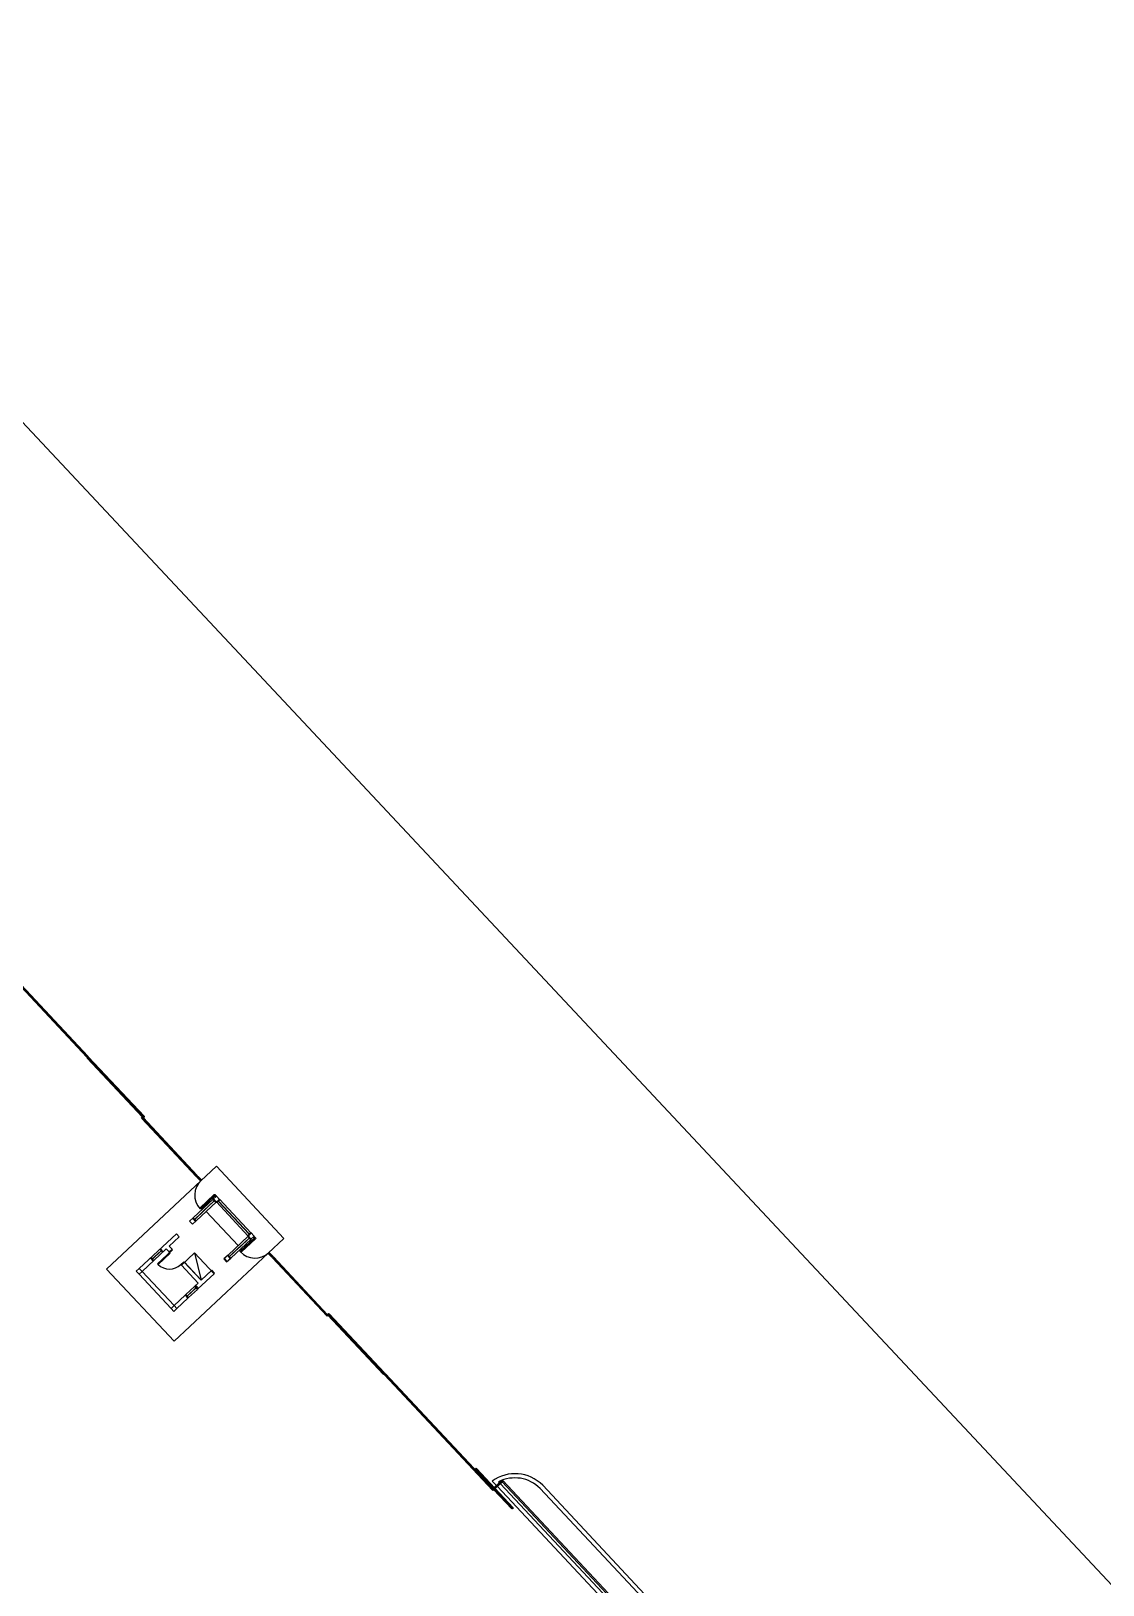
# Model space of a CAD drawing. Header units: metres. Extents: x 2872 to 3316, y -1435 to -1037.
# Drawn here: x 3128.4 to 3167.4, y -1193.1 to -1136.6 of the extents above; entities that cross this region are included whole.
import ezdxf

# ---------------------------------------------------------------- set-up
doc = ezdxf.new("R2010")
doc.units = ezdxf.units.M
doc.header["$MEASUREMENT"] = 0
doc.layers.add('ARQUITETURA', color=253, linetype='CONTINUOUS')

msp = doc.modelspace()

# ---------------------------------------------------------------- linework, layer by layer
at = {"layer": 'ARQUITETURA'}
for p, q in [((3047.497, -1064.784), (3244.58, -1275.186)), ((3130.433, -1173.93, 17.999), (3126.501, -1169.732, 17.999)), ((3126.532, -1169.736, 17.999), (3130.431, -1173.899, 17.999)), ((3130.47, -1173.896, 17.999), (3126.538, -1169.698, 17.999)), ((3126.54, -1169.73, 17.999), (3130.438, -1173.892, 17.999)), ((3130.504, -1173.932, 0), (3132.521, -1176.085, 0)), ((3130.462, -1173.957, 0), (3130.449, -1173.969, 0)), ((3132.466, -1176.122, 4.5), (3130.449, -1173.969, 4.5)), ((3132.484, -1176.135, 4.5), (3130.452, -1173.966, 4.5)), ((3132.486, -1176.133, 4.5), (3130.454, -1173.964, 4.5)), ((3132.479, -1176.11, 4.5), (3130.477, -1173.973, 4.5)), ((3132.482, -1176.088, 4.5), (3130.499, -1173.971, 4.5)), ((3132.489, -1176.081, 4.5), (3130.506, -1173.964, 4.5)), ((3134.421, -1178.279, 0), (3132.439, -1176.162, 0)), ((3132.47, -1176.167, 0), (3134.419, -1178.247, 0)), ((3132.477, -1176.16, 0), (3134.426, -1178.241, 0)), ((3132.494, -1176.126, 4.5), (3132.481, -1176.138, 4.5)), ((3134.458, -1178.245, 0), (3132.483, -1176.136, 0)), ((3135.151, -1177.903, 0), (3131.152, -1181.649, 0)), ((3137.613, -1180.53, 0), (3135.151, -1177.903, 0)), ((3134.455, -1178.315, 0), (3134.558, -1178.425, 0)), ((3134.556, -1178.393, 0), (3134.487, -1178.32, 0)), ((3134.492, -1178.281, 0), (3134.594, -1178.391, 0)), ((3134.563, -1178.386, 0), (3134.494, -1178.313, 0)), ((3135.072, -1178.937, 4.5), (3134.561, -1179.415, 4.5)), ((3135.068, -1178.968, 0), (3134.592, -1179.413, 0)), ((3135.106, -1178.973, 4.5), (3134.595, -1179.452, 4.5)), ((3135.074, -1178.976, 0), (3134.599, -1179.421, 0)), ((3135.158, -1178.993, 0), (3135.027, -1179.116, 0)), ((3135.281, -1179.124, 0), (3135.158, -1178.993, 0)), ((3135.049, -1179.095, 0), (3134.312, -1179.786, 0)), ((3134.361, -1179.838, 0), (3135.076, -1179.168, 0)), ((3134.723, -1179.508, 0), (3134.365, -1179.843, 0)), ((3135.151, -1179.205, 0), (3134.414, -1179.895, 0)), ((3134.714, -1179.498, 0), (3135.072, -1179.163, 0)), ((3134.718, -1179.503, 0), (3134.714, -1179.498, 0)), ((3134.718, -1179.503, 0), (3134.723, -1179.508, 0)), ((3135.949, -1180.787, 0), (3134.786, -1179.547, 0)), ((3135.027, -1179.116, 0), (3135.129, -1179.225, 0)), ((3135.049, -1179.095, 0), (3135.172, -1179.227, 0)), ((3135.072, -1179.163, 0), (3135.076, -1179.168, 0)), ((3135.129, -1179.225, 0), (3135.261, -1179.102, 0)), ((3136.314, -1180.446, 0), (3135.151, -1179.205, 0)), ((3135.172, -1179.227, 0), (3135.281, -1179.124, 0)), ((3135.223, -1179.179, 0), (3136.344, -1180.376, 0)), ((3135.23, -1179.172, 0), (3136.351, -1180.369, 0)), ((3136.423, -1180.343, 0), (3135.261, -1179.102, 0)), ((3134.312, -1179.786, 0), (3134.18, -1179.909, 0)), ((3134.18, -1179.909, 0), (3134.283, -1180.018, 0)), ((3134.414, -1179.895, 0), (3134.283, -1180.018, 0)), ((3134.392, -1179.916, 0), (3134.29, -1179.806, 0)), ((3134.414, -1179.895, 0), (3134.312, -1179.786, 0)), ((3134.365, -1179.843, 0), (3134.361, -1179.838, 0)), ((3133.699, -1180.36, 0), (3132.348, -1181.625, 0)), ((3133.801, -1180.47, 0), (3133.436, -1180.811, 0)), ((3133.613, -1184.277, 0), (3137.613, -1180.53, 0)), ((3133.801, -1180.47, 0), (3133.699, -1180.36, 0)), ((3135.576, -1181.136, 0), (3136.314, -1180.446, 0)), ((3135.63, -1181.193, 0), (3136.345, -1180.523, 0)), ((3135.679, -1181.245, 0), (3136.416, -1180.555, 0)), ((3135.992, -1180.863, 0), (3136.35, -1180.528, 0)), ((3136.542, -1180.506, 4.5), (3136.031, -1180.985, 4.5)), ((3136.537, -1180.537, 0), (3136.062, -1180.982, 0)), ((3136.576, -1180.543, 4.5), (3136.065, -1181.021, 4.5)), ((3136.544, -1180.545, 0), (3136.069, -1180.99, 0)), ((3136.292, -1180.466, 0), (3136.423, -1180.343, 0)), ((3136.292, -1180.466, 0), (3136.314, -1180.446, 0)), ((3136.394, -1180.576, 0), (3136.292, -1180.466, 0)), ((3136.403, -1180.321, 0), (3136.293, -1180.424, 0)), ((3136.293, -1180.424, 0), (3136.416, -1180.555, 0)), ((3136.35, -1180.528, 0), (3136.345, -1180.523, 0)), ((3136.526, -1180.452, 0), (3136.394, -1180.576, 0)), ((3136.526, -1180.452, 0), (3136.403, -1180.321, 0)), ((3133.327, -1180.914, 0), (3132.451, -1181.734, 0)), ((3132.75, -1181.248, 0), (3132.772, -1181.228, 0)), ((3132.853, -1181.358, 0), (3132.75, -1181.248, 0)), ((3132.75, -1181.249, 0), (3132.852, -1181.358, 0)), ((3132.772, -1181.228, 0), (3132.875, -1181.337, 0)), ((3132.821, -1181.28, 0), (3133.142, -1180.98, 0)), ((3132.826, -1181.285, 0), (3133.146, -1180.985, 0)), ((3133.559, -1180.943, 0), (3133.012, -1181.455, 0)), ((3133.032, -1181.477, 0), (3133.47, -1181.067, 0)), ((3133.093, -1180.927, 0), (3133.115, -1180.907, 0)), ((3133.195, -1181.037, 0), (3133.093, -1180.927, 0)), ((3133.115, -1180.907, 0), (3133.217, -1181.016, 0)), ((3133.115, -1180.907, 0), (3133.217, -1181.016, 0)), ((3133.217, -1181.016, 0), (3133.195, -1181.037, 0)), ((3133.327, -1180.914, 0), (3133.429, -1181.023, 0)), ((3133.539, -1180.921, 0), (3133.429, -1181.023, 0)), ((3133.47, -1181.067, 0), (3133.429, -1181.023, 0)), ((3133.436, -1180.811, 0), (3133.539, -1180.921, 0)), ((3133.559, -1180.943, 0), (3133.45, -1181.045, 0)), ((3133.559, -1180.943, 0), (3133.539, -1180.921, 0)), ((3133.881, -1181.505, 0), (3134.355, -1181.061, 0)), ((3134.355, -1181.061, 0), (3135.066, -1181.82, 0)), ((3134.355, -1181.061, 0), (3134.598, -1182.052, 0)), ((3135.576, -1181.136, 0), (3135.423, -1181.28, 0)), ((3135.423, -1181.28, 0), (3135.526, -1181.389, 0)), ((3135.445, -1181.259, 0), (3135.548, -1181.369, 0)), ((3135.526, -1181.389, 0), (3135.679, -1181.245, 0)), ((3135.657, -1181.266, 0), (3135.555, -1181.156, 0)), ((3135.576, -1181.136, 0), (3135.679, -1181.245, 0)), ((3135.983, -1180.853, 0), (3135.625, -1181.188, 0)), ((3135.625, -1181.188, 0), (3135.63, -1181.193, 0)), ((3135.988, -1180.858, 0), (3135.983, -1180.853, 0)), ((3135.988, -1180.858, 0), (3135.992, -1180.863, 0)), ((3137.156, -1181.198, 0), (3137.053, -1181.089, 0)), ((3137.084, -1181.093, 0), (3137.153, -1181.167, 0)), ((3137.192, -1181.164, 0), (3137.09, -1181.055, 0)), ((3137.092, -1181.086, 0), (3137.161, -1181.16, 0)), ((3137.19, -1181.235, 0), (3139.172, -1183.351, 0)), ((3139.17, -1183.32, 0), (3137.221, -1181.239, 0)), ((3137.226, -1181.201, 0), (3139.201, -1183.309, 0)), ((3139.177, -1183.313, 0), (3137.228, -1181.232, 0)), ((3131.152, -1181.649, 0), (3133.613, -1184.277, 0)), ((3132.239, -1181.727, 0), (3132.348, -1181.625, 0)), ((3132.342, -1181.837, 0), (3132.239, -1181.727, 0)), ((3132.451, -1181.734, 0), (3132.342, -1181.837, 0)), ((3132.342, -1181.837, 0), (3133.504, -1183.077, 0)), ((3132.348, -1181.625, 0), (3132.451, -1181.734, 0)), ((3132.451, -1181.734, 0), (3133.613, -1182.975, 0)), ((3132.875, -1181.337, 0), (3132.853, -1181.358, 0)), ((3133.012, -1181.455, 0), (3133.032, -1181.477, 0)), ((3133.97, -1181.381, 0), (3133.86, -1181.483, 0)), ((3133.86, -1181.483, 0), (3133.881, -1181.505, 0)), ((3133.881, -1181.505, 0), (3134.489, -1182.155, 0)), ((3133.97, -1181.381, 0), (3134.598, -1182.052, 0)), ((3133.99, -1181.402, 0), (3134.598, -1182.052, 0)), ((3134.482, -1182.367, 0), (3135.066, -1181.82, 0)), ((3134.598, -1182.052, 0), (3134.985, -1181.69, 0)), ((3134.598, -1182.052, 0), (3134.963, -1181.71, 0)), ((3135.066, -1181.82, 0), (3134.963, -1181.71, 0)), ((3135.088, -1181.799, 0), (3134.985, -1181.69, 0)), ((3135.066, -1181.82, 0), (3135.088, -1181.799, 0)), ((3134.037, -1182.578, 0), (3134.358, -1182.278, 0)), ((3134.086, -1182.631, 0), (3134.407, -1182.33, 0)), ((3134.09, -1182.635, 0), (3134.411, -1182.335, 0)), ((3134.139, -1182.688, 0), (3134.46, -1182.387, 0)), ((3134.358, -1182.278, 0), (3134.38, -1182.257, 0)), ((3134.46, -1182.387, 0), (3134.358, -1182.278, 0)), ((3134.38, -1182.257, 0), (3134.489, -1182.155, 0)), ((3134.38, -1182.257, 0), (3134.482, -1182.367, 0)), ((3134.38, -1182.257, 0), (3134.482, -1182.367, 0)), ((3134.422, -1182.259, 0), (3134.483, -1182.324, 0)), ((3134.482, -1182.367, 0), (3134.46, -1182.387, 0)), ((3133.504, -1183.077, 0), (3133.613, -1182.975, 0)), ((3133.613, -1182.975, 0), (3134.015, -1182.599, 0)), ((3133.613, -1182.975, 0), (3133.716, -1183.084, 0)), ((3133.716, -1183.084, 0), (3134.117, -1182.708, 0)), ((3134.015, -1182.599, 0), (3134.037, -1182.578, 0)), ((3134.117, -1182.708, 0), (3134.015, -1182.599, 0)), ((3134.015, -1182.599, 0), (3134.117, -1182.708, 0)), ((3134.037, -1182.578, 0), (3134.139, -1182.688, 0)), ((3134.139, -1182.688, 0), (3134.117, -1182.708, 0)), ((3133.606, -1183.187, 0), (3133.504, -1183.077, 0)), ((3133.716, -1183.084, 0), (3133.606, -1183.187, 0)), ((3139.212, -1183.299, 4.5), (3139.199, -1183.311, 4.5)), ((3139.203, -1183.308, 4.5), (3141.235, -1185.477, 4.5)), ((3139.205, -1183.306, 4.5), (3141.236, -1185.475, 4.5)), ((3139.214, -1183.327, 4.5), (3141.231, -1185.48, 4.5)), ((3139.227, -1183.315, 4.5), (3141.229, -1185.452, 4.5)), ((3139.249, -1183.313, 4.5), (3141.233, -1185.43, 4.5)), ((3141.271, -1185.427, 0), (3139.254, -1183.274, 0)), ((3139.257, -1183.306, 4.5), (3141.24, -1185.423, 4.5)), ((3141.244, -1185.468, 0), (3141.231, -1185.48, 0)), ((3141.269, -1185.498, 17.999), (3145.201, -1189.696, 17.999)), ((3145.199, -1189.664, 17.999), (3141.3, -1185.502, 17.999)), ((3141.305, -1185.464, 17.999), (3145.237, -1189.662, 17.999)), ((3145.206, -1189.658, 17.999), (3141.307, -1185.495, 17.999)), ((3144.579, -1188.941, 13.499), (3144.57, -1188.949, 13.499)), ((3144.572, -1188.948, 13.499), (3145.906, -1190.373, 13.499)), ((3144.574, -1188.946, 13.499), (3145.908, -1190.371, 13.499)), ((3144.589, -1188.948, 13.499), (3145.241, -1189.643, 13.499)), ((3145.244, -1189.622, 22.499), (3144.611, -1188.946, 22.499)), ((3144.617, -1188.907, 22.499), (3145.95, -1190.331, 22.499)), ((3145.252, -1189.615, 22.499), (3144.619, -1188.939, 22.499)), ((3145.346, -1189.526, 0), (3145.191, -1189.361, 0)), ((3145.243, -1189.671, 13.499), (3145.903, -1190.376, 13.499)), ((3145.256, -1189.659, 13.499), (3145.907, -1190.355, 13.499)), ((3145.543, -1189.341, 4.5), (3145.266, -1189.601, 4.5)), ((3145.911, -1190.333, 22.499), (3145.278, -1189.657, 22.499)), ((3145.539, -1189.372, 0), (3145.279, -1189.616, 0)), ((3145.918, -1190.326, 22.499), (3145.285, -1189.651, 22.499)), ((3145.546, -1189.38, 0), (3145.286, -1189.623, 0)), ((3145.577, -1189.378, 4.5), (3145.3, -1189.637, 4.5)), ((3191.981, -1239.329, 0), (3145.38, -1189.563, 0)), ((3145.426, -1189.393, 0), (3145.455, -1189.424, 0)), ((3192.091, -1239.226, 0), (3145.489, -1189.46, 0)), ((3145.559, -1189.395, 0), (3174.36, -1220.193, 0)), ((3145.579, -1189.342, 0), (3174.397, -1220.16, 0)), ((3146.935, -1189.633, 0), (3154.599, -1197.814, 0)), ((3147.029, -1189.514, 0), (3154.666, -1197.666, 0)), ((3145.914, -1190.365, 9), (3145.903, -1190.376, 9))]:
    msp.add_line(p, q, dxfattribs=at)
for centre in [(3130.452, -1173.913, 13.499), (3130.486, -1173.95, 4.5), (3132.457, -1176.145, 0), (3132.502, -1176.103, 4.5), (3134.439, -1178.262, 0), (3134.474, -1178.298, 0), (3134.576, -1178.408, 0), (3135.089, -1178.955, 0), (3135.123, -1178.992, 0), (3134.578, -1179.434, 0), (3136.524, -1180.488, 0), (3136.559, -1180.524, 0), (3136.048, -1181.003, 0), (3137.071, -1181.072, 0), (3137.174, -1181.181, 0), (3137.208, -1181.218, 0), (3139.191, -1183.334, 0), (3139.236, -1183.291, 4.5), (3141.253, -1185.444, 4.5), (3141.287, -1185.481, 13.499), (3144.598, -1188.924, 13.499), (3145.219, -1189.679, 9), (3145.265, -1189.636, 13.499), (3145.56, -1189.359, 0), (3145.56, -1189.359, -4.5), (3145.931, -1190.348, 13.499)]:
    msp.add_circle(centre, 0.025, dxfattribs=at)
for centre, radius, start, end in [((3135.089, -1178.955, 0), 0.725, 133.1278, 223.1278), ((3136.559, -1180.524, 0), 0.725, 223.1278, 313.1278), ((3133.449, -1181.042, 0), 0.603, 226.2423, 312.9509), ((3146.02, -1190.52, 0), 1.425, 44.9176, 125.5647), ((3146.019, -1190.527, 0), 1.28, 44.3149, 117.5995)]:
    msp.add_arc(centre, radius, start, end, dxfattribs=at)

doc.saveas('drawing.dxf')
